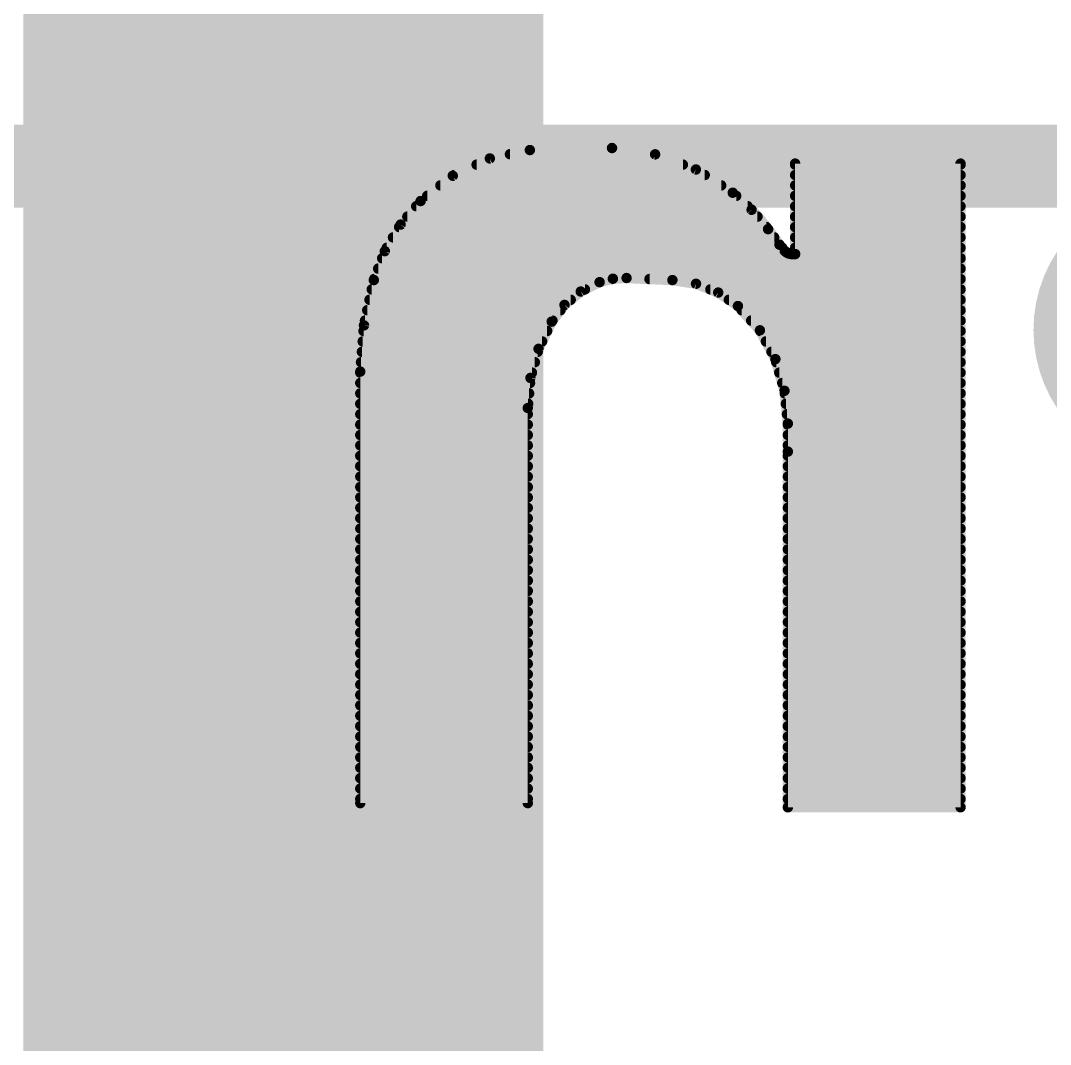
# Model space of a CAD drawing. Extents: x -9 to 98, y -32 to 31.
# Drawn here: x 10.23 to 12.744, y 3.795 to 6.295 of the extents above; entities that cross this region are included whole.
import ezdxf

# ---------------------------------------------------------------- set-up
doc = ezdxf.new("R2010")
doc.units = 0
for name, color, linetype in [('16', 132, 'CONTINUOUS'), ('21', 41, 'CONTINUOUS'), ('22', 40, 'CONTINUOUS'), ('51', 53, 'CONTINUOUS')]:
    doc.layers.add(name, color=color, linetype=linetype)

# ---------------------------------------------------------------- blocks, each defined once
blk = doc.blocks.new('RECT')
blk.add_solid([(-0.5, -0.5), (0.5, -0.5), (-0.5, 0.5), (0.5, 0.5)])

msp = doc.modelspace()

# ---------------------------------------------------------------- linework, layer by layer
at = {"layer": '16', "const_width": 1.27}
msp.add_lwpolyline([(10.8712, 2.54), (10.8712, 15.4432)], dxfattribs=at)
at = {"layer": '21', "const_width": 0.2032}
msp.add_lwpolyline([(9.299, 5.94), (16.299, 5.94)], dxfattribs=at)
at = {"layer": '22'}
for points, const_width in [([(11.4732, 5.9792, 0.1741), (11.2065, 5.8547)], 0.0254), ([(11.6738, 5.9842, 0.0335), (11.4732, 5.9792)], 0.0254), ([(11.473, 5.9855, 1), (11.4734, 5.9729)], 0.0127), ([(11.4726, 5.9855, 1), (11.4738, 5.9729)], 0.0127), ([(11.4745, 5.973, 1), (11.4719, 5.9854)], 0.0127), ([(11.4738, 5.9729, 1), (11.4726, 5.9855)], 0.0127), ([(11.6747, 5.9905, 1), (11.6729, 5.9779)], 0.0127), ([(11.9685, 5.875, 0.1577), (11.6738, 5.9842)], 0.0254), ([(11.6741, 5.9905, 1), (11.6735, 5.9779)], 0.0127), ([(11.6735, 5.9779, 1), (11.6741, 5.9905)], 0.0127), ([(11.674, 5.9779, 1), (11.6736, 5.9905)], 0.0127), ([(11.3742, 5.9649, 1), (11.3768, 5.9525)], 0.0127), ([(11.3782, 5.9529, 1), (11.3728, 5.9644)], 0.0127), ([(11.4246, 5.9754, 1), (11.4246, 5.9627)], 0.0127), ([(11.7812, 5.9747, 1), (11.7768, 5.9628)], 0.0127), ([(11.777, 5.9627, 1), (11.777, 5.9754)], 0.0127), ([(11.778, 5.9624, 1), (11.7799, 5.975)], 0.0127), ([(12.1209, 5.9525, 1), (12.1209, 5.9398)], 0.0127), ([(12.1273, 5.9461, 1), (12.1146, 5.9461)], 0.0127), ([(12.1209, 5.9525, 1), (12.1209, 5.9398)], 0.0127), ([(12.1273, 5.9461, 1), (12.1146, 5.9461)], 0.0127), ([(12.5311, 5.9461, 1), (12.5184, 5.9461)], 0.0127), ([(12.5311, 5.9461, 1), (12.5184, 5.9461)], 0.0127), ([(12.5247, 5.9398, 1), (12.5247, 5.9525)], 0.0127), ([(12.5247, 5.9398, 1), (12.5247, 5.9525)], 0.0127), ([(11.3432, 5.95, 1), (11.3432, 5.9372)], 0.0127), ([(11.8467, 5.9372, 1), (11.8467, 5.95)], 0.0127), ([(11.882, 5.9371, 1), (11.8752, 5.9264)], 0.0127), ([(11.8764, 5.9258, 1), (11.8808, 5.9377)], 0.0127), ([(12.1209, 5.95, 1), (12.1209, 5.9372)], 0.0127), ([(12.5247, 5.9372, 1), (12.5247, 5.95)], 0.0127), ([(11.2823, 5.9222, 1), (11.2877, 5.9107)], 0.0127), ([(11.2889, 5.9114, 1), (11.2811, 5.9214)], 0.0127), ([(11.2888, 5.9246, 1), (11.2888, 5.9119)], 0.0127), ([(11.9001, 5.9119, 1), (11.9001, 5.9246)], 0.0127), ([(12.1209, 5.9246, 1), (12.1209, 5.9119)], 0.0127), ([(12.5247, 5.9119, 1), (12.5247, 5.9246)], 0.0127), ([(11.2549, 5.8992, 1), (11.2549, 5.8864)], 0.0127), ([(11.9403, 5.8864, 1), (11.9403, 5.8992)], 0.0127), ([(11.9728, 5.8797, 1), (11.9642, 5.8703)], 0.0127), ([(12.0548, 5.7861, 0.0664), (11.9685, 5.875)], 0.0254), ([(11.9724, 5.88, 1), (11.9646, 5.87)], 0.0127), ([(11.9646, 5.87, 1), (11.9724, 5.88)], 0.0127), ([(11.9651, 5.8696, 1), (11.9719, 5.8804)], 0.0127), ([(12.1209, 5.8992, 1), (12.1209, 5.8864)], 0.0127), ([(12.5247, 5.8864, 1), (12.5247, 5.8992)], 0.0127), ([(11.2065, 5.8547, 0.1281), (11.0922, 5.6617)], 0.0254), ([(11.2026, 5.8597, 1), (11.2104, 5.8497)], 0.0127), ([(11.202, 5.8592, 1), (11.211, 5.8502)], 0.0127), ([(11.2113, 5.8506, 1), (11.2017, 5.8588)], 0.0127), ([(11.211, 5.8502, 1), (11.202, 5.8592)], 0.0127), ([(11.2226, 5.8738, 1), (11.2226, 5.861)], 0.0127), ([(11.9769, 5.861, 1), (11.9769, 5.8738)], 0.0127), ([(12.1209, 5.8738, 1), (12.1209, 5.861)], 0.0127), ([(12.5247, 5.861, 1), (12.5247, 5.8738)], 0.0127), ([(11.1957, 5.8484, 1), (11.1957, 5.8357)], 0.0127), ([(12.0051, 5.8357, 1), (12.0051, 5.8484)], 0.0127), ([(12.0194, 5.8375, 1), (12.0098, 5.8293)], 0.0127), ([(12.0103, 5.8287, 1), (12.0189, 5.8381)], 0.0127), ([(12.1209, 5.8484, 1), (12.1209, 5.8357)], 0.0127), ([(12.5247, 5.8357, 1), (12.5247, 5.8484)], 0.0127), ([(11.1631, 5.7939, 1), (11.1521, 5.8004)], 0.0127), ([(11.1741, 5.823, 1), (11.1741, 5.8102)], 0.0127), ([(12.0289, 5.8102, 1), (12.0289, 5.823)], 0.0127), ([(12.1209, 5.823, 1), (12.1209, 5.8102)], 0.0127), ([(12.5247, 5.8102, 1), (12.5247, 5.823)], 0.0127), ([(11.1541, 5.7976, 1), (11.1541, 5.7848)], 0.0127), ([(11.1528, 5.8013, 1), (11.1624, 5.7931)], 0.0127), ([(12.0599, 5.7899, 1), (12.0497, 5.7823)], 0.0127), ([(12.0828, 5.748, 0.0022), (12.0548, 5.7861)], 0.0254), ([(12.0599, 5.7899, 1), (12.0497, 5.7823)], 0.0127), ([(12.0497, 5.7823, 1), (12.0599, 5.7899)], 0.0127), ([(12.05, 5.782, 1), (12.0596, 5.7902)], 0.0127), ([(12.0505, 5.7848, 1), (12.0505, 5.7976)], 0.0127), ([(12.1209, 5.7976, 1), (12.1209, 5.7848)], 0.0127), ([(12.5247, 5.7848, 1), (12.5247, 5.7976)], 0.0127), ([(11.139, 5.7722, 1), (11.139, 5.7595)], 0.0127), ([(12.0697, 5.7595, 1), (12.0697, 5.7722)], 0.0127), ([(12.0877, 5.7521, 1), (12.0779, 5.7439)], 0.0127), ([(12.0828, 5.748, 0.0333), (12.0955, 5.7328)], 0.0254), ([(12.0879, 5.7517, 1), (12.0777, 5.7443)], 0.0127), ([(12.0777, 5.7442, 1), (12.0879, 5.7518)], 0.0127), ([(12.0777, 5.7443, 1), (12.0879, 5.7517)], 0.0127), ([(12.1209, 5.7722, 1), (12.1209, 5.7595)], 0.0127), ([(12.5247, 5.7595, 1), (12.5247, 5.7722)], 0.0127), ([(11.1137, 5.7355, 1), (11.1246, 5.729)], 0.0127), ([(11.1251, 5.73, 1), (11.1132, 5.7345)], 0.0127), ([(11.124, 5.7468, 1), (11.124, 5.734)], 0.0127), ([(12.0991, 5.738, 1), (12.0919, 5.7276)], 0.0127), ([(12.0955, 5.7328, 0.205), (12.1133, 5.7252)], 0.0254), ([(12.1001, 5.7372, 1), (12.0909, 5.7284)], 0.0127), ([(12.0892, 5.734, 1), (12.0892, 5.7468)], 0.0127), ([(12.0906, 5.7287, 1), (12.1004, 5.7369)], 0.0127), ([(12.0909, 5.7284, 1), (12.1001, 5.7372)], 0.0127), ([(12.1049, 5.7334, 1), (12.1024, 5.721)], 0.0127), ([(12.1, 5.722, 1), (12.1072, 5.7324)], 0.0127), ([(12.1133, 5.7316, 1), (12.1133, 5.7188)], 0.0127), ([(12.1133, 5.7316, 1), (12.1133, 5.7188)], 0.0127), ([(12.112, 5.719, 1), (12.1146, 5.7314)], 0.0127), ([(12.1133, 5.7189, 1), (12.1133, 5.7315)], 0.0127), ([(12.1209, 5.7468, 1), (12.1209, 5.734)], 0.0127), ([(12.1209, 5.7188, 1), (12.1209, 5.7316)], 0.0127), ([(12.1209, 5.7188, 1), (12.1209, 5.7316)], 0.0127), ([(12.5247, 5.734, 1), (12.5247, 5.7468)], 0.0127), ([(11.1126, 5.7214, 1), (11.1126, 5.7086)], 0.0127), ([(12.1146, 5.7252, 1), (12.1273, 5.7252)], 0.0127), ([(12.1146, 5.7252, 1), (12.1273, 5.7252)], 0.0127), ([(12.5247, 5.7086, 1), (12.5247, 5.7214)], 0.0127), ([(11.1029, 5.696, 1), (11.1029, 5.6833)], 0.0127), ([(12.5247, 5.6833, 1), (12.5247, 5.696)], 0.0127), ([(11.0922, 5.6617, 0.0668), (11.0592, 5.4381)], 0.0254), ([(11.0863, 5.664, 1), (11.0981, 5.6594)], 0.0127), ([(11.0861, 5.6635, 1), (11.0983, 5.6599)], 0.0127), ([(11.0984, 5.6604, 1), (11.086, 5.663)], 0.0127), ([(11.0983, 5.6599, 1), (11.0861, 5.6635)], 0.0127), ([(11.0932, 5.6706, 1), (11.0932, 5.6578)], 0.0127), ([(11.6434, 5.6566, 0.1719), (11.5265, 5.5601)], 0.0254), ([(11.6418, 5.6628, 1), (11.645, 5.6504)], 0.0127), ([(11.7094, 5.6667, 0.0992), (11.6434, 5.6566)], 0.0254), ([(11.6412, 5.6626, 1), (11.6456, 5.6506)], 0.0127), ([(11.6462, 5.6509, 1), (11.6406, 5.6623)], 0.0127), ([(11.6456, 5.6506, 1), (11.6412, 5.6626)], 0.0127), ([(11.6756, 5.6713, 1), (11.6762, 5.6586)], 0.0127), ([(11.6731, 5.6578, 1), (11.6731, 5.6706)], 0.0127), ([(11.6775, 5.6588, 1), (11.6743, 5.6711)], 0.0127), ([(11.7097, 5.673, 1), (11.7091, 5.6604)], 0.0127), ([(11.7094, 5.6667, 0.0006), (11.8212, 5.6617)], 0.0254), ([(11.7097, 5.673, 1), (11.7091, 5.6604)], 0.0127), ([(11.7097, 5.6604, 1), (11.7091, 5.673)], 0.0127), ([(11.7091, 5.6604, 1), (11.7097, 5.673)], 0.0127), ([(11.7653, 5.6706, 1), (11.7653, 5.6578)], 0.0127), ([(11.8222, 5.668, 1), (11.8202, 5.6554)], 0.0127), ([(11.9812, 5.5982, 0.1688), (11.8212, 5.6617)], 0.0254), ([(11.8215, 5.668, 1), (11.8209, 5.6554)], 0.0127), ([(11.8209, 5.6554, 1), (11.8215, 5.668)], 0.0127), ([(11.8209, 5.6554, 1), (11.8215, 5.668)], 0.0127), ([(11.8812, 5.6586, 1), (11.8765, 5.6468)], 0.0127), ([(11.8779, 5.6464, 1), (11.8798, 5.659)], 0.0127), ([(12.5247, 5.6578, 1), (12.5247, 5.6706)], 0.0127), ([(11.0872, 5.6452, 1), (11.0872, 5.6325)], 0.0127), ([(11.5946, 5.6393, 1), (11.6002, 5.628)], 0.0127), ([(11.6014, 5.6287, 1), (11.5934, 5.6385)], 0.0127), ([(11.6077, 5.6325, 1), (11.6077, 5.6452)], 0.0127), ([(11.9139, 5.6452, 1), (11.9139, 5.6325)], 0.0127), ([(11.9367, 5.6364, 1), (11.9295, 5.6259)], 0.0127), ([(11.9307, 5.6253, 1), (11.9354, 5.6371)], 0.0127), ([(12.5247, 5.6325, 1), (12.5247, 5.6452)], 0.0127), ([(11.0817, 5.6198, 1), (11.0817, 5.6071)], 0.0127), ([(11.5537, 5.6058, 1), (11.5618, 5.596)], 0.0127), ([(11.5628, 5.597, 1), (11.5527, 5.6048)], 0.0127), ([(11.5729, 5.6071, 1), (11.5729, 5.6198)], 0.0127), ([(11.959, 5.6198, 1), (11.959, 5.6071)], 0.0127), ([(11.9859, 5.6025, 1), (11.9765, 5.5939)], 0.0127), ([(12.0726, 5.4686, 0.1229), (11.9812, 5.5982)], 0.0254), ([(11.9853, 5.603, 1), (11.9771, 5.5934)], 0.0127), ([(11.9771, 5.5934, 1), (11.9853, 5.603)], 0.0127), ([(11.9776, 5.593, 1), (11.9848, 5.6034)], 0.0127), ([(12.5247, 5.6071, 1), (12.5247, 5.6198)], 0.0127), ([(11.0762, 5.5944, 1), (11.0762, 5.5816)], 0.0127), ([(11.5479, 5.5816, 1), (11.5479, 5.5944)], 0.0127), ([(11.9904, 5.5944, 1), (11.9904, 5.5816)], 0.0127), ([(12.5247, 5.5816, 1), (12.5247, 5.5944)], 0.0127), ([(11.062, 5.5523, 1), (11.0744, 5.5497)], 0.0127), ([(11.0746, 5.5505, 1), (11.0619, 5.5515)], 0.0127), ([(11.0707, 5.569, 1), (11.0707, 5.5563)], 0.0127), ([(11.5265, 5.5601, 0.136), (11.4681, 5.3492)], 0.0254), ([(11.5215, 5.564, 1), (11.5315, 5.5562)], 0.0127), ([(11.5211, 5.5634, 1), (11.5319, 5.5568)], 0.0127), ([(11.5322, 5.5573, 1), (11.5208, 5.5629)], 0.0127), ([(11.5319, 5.5568, 1), (11.5211, 5.5634)], 0.0127), ([(11.5284, 5.5563, 1), (11.5284, 5.569)], 0.0127), ([(12.0135, 5.569, 1), (12.0135, 5.5563)], 0.0127), ([(12.5247, 5.5563, 1), (12.5247, 5.569)], 0.0127), ([(11.0671, 5.5436, 1), (11.0671, 5.5309)], 0.0127), ([(11.5154, 5.5309, 1), (11.5154, 5.5436)], 0.0127), ([(12.0405, 5.542, 1), (12.0293, 5.536)], 0.0127), ([(12.0358, 5.5436, 1), (12.0358, 5.5309)], 0.0127), ([(12.0302, 5.5348, 1), (12.0396, 5.5433)], 0.0127), ([(12.5247, 5.5309, 1), (12.5247, 5.5436)], 0.0127), ([(11.0651, 5.5182, 1), (11.0651, 5.5054)], 0.0127), ([(11.5005, 5.492, 1), (11.4883, 5.4954)], 0.0127), ([(11.5031, 5.5054, 1), (11.5031, 5.5182)], 0.0127), ([(12.0494, 5.5182, 1), (12.0494, 5.5054)], 0.0127), ([(12.5247, 5.5054, 1), (12.5247, 5.5182)], 0.0127), ([(11.0631, 5.4928, 1), (11.0631, 5.4801)], 0.0127), ([(11.4887, 5.4965, 1), (11.5001, 5.4909)], 0.0127), ([(11.4924, 5.4801, 1), (11.4924, 5.4928)], 0.0127), ([(12.0631, 5.4928, 1), (12.0631, 5.4801)], 0.0127), ([(12.0787, 5.4704, 1), (12.0665, 5.4668)], 0.0127), ([(12.1031, 5.3111, 0.0895), (12.0726, 5.4686)], 0.0254), ([(12.0785, 5.4709, 1), (12.0667, 5.4663)], 0.0127), ([(12.5247, 5.4801, 1), (12.5247, 5.4928)], 0.0127), ([(11.061, 5.4674, 1), (11.061, 5.4546)], 0.0127), ([(11.4853, 5.4546, 1), (11.4853, 5.4674)], 0.0127), ([(12.0667, 5.4663, 1), (12.0785, 5.4709)], 0.0127), ([(12.067, 5.4656, 1), (12.0782, 5.4716)], 0.0127), ([(12.0748, 5.4674, 1), (12.0748, 5.4546)], 0.0127), ([(12.5247, 5.4546, 1), (12.5247, 5.4674)], 0.0127), ([(11.0592, 5.442, 1), (11.0592, 5.4292)], 0.0127), ([(11.0529, 5.4386, 1), (11.0655, 5.4376)], 0.0127), ([(11.0529, 5.4382, 1), (11.0655, 5.438)], 0.0127), ([(11.0655, 5.4381, 1), (11.0529, 5.4381)], 0.0127), ([(11.0655, 5.4381, 1), (11.0529, 5.4381)], 0.0127), ([(11.481, 5.4221, 1), (11.4684, 5.4232)], 0.0127), ([(11.4783, 5.4292, 1), (11.4783, 5.442)], 0.0127), ([(12.0821, 5.442, 1), (12.0821, 5.4292)], 0.0127), ([(12.5247, 5.4292, 1), (12.5247, 5.442)], 0.0127), ([(11.0592, 5.4166, 1), (11.0592, 5.4039)], 0.0127), ([(11.4686, 5.4243, 1), (11.4808, 5.4209)], 0.0127), ([(11.4736, 5.4039, 1), (11.4736, 5.4166)], 0.0127), ([(12.0894, 5.4166, 1), (12.0894, 5.4039)], 0.0127), ([(12.5247, 5.4039, 1), (12.5247, 5.4166)], 0.0127), ([(11.0592, 5.3912, 1), (11.0592, 5.3784)], 0.0127), ([(11.4713, 5.3784, 1), (11.4713, 5.3912)], 0.0127), ([(12.1012, 5.3919, 1), (12.0886, 5.3906)], 0.0127), ([(12.0888, 5.3895, 1), (12.101, 5.393)], 0.0127), ([(12.0956, 5.3912, 1), (12.0956, 5.3784)], 0.0127), ([(12.5247, 5.3784, 1), (12.5247, 5.3912)], 0.0127), ([(11.0592, 5.3658, 1), (11.0592, 5.353)], 0.0127), ([(11.4618, 5.3498, 1), (11.4744, 5.3486)], 0.0127), ([(11.4744, 5.3492, 1), (11.4618, 5.3492)], 0.0127), ([(11.4744, 5.3492, 1), (11.4618, 5.3492)], 0.0127), ([(11.4618, 5.3492, 1), (11.4744, 5.3492)], 0.0127), ([(11.469, 5.353, 1), (11.469, 5.3658)], 0.0127), ([(12.0982, 5.3658, 1), (12.0982, 5.353)], 0.0127), ([(12.5247, 5.353, 1), (12.5247, 5.3658)], 0.0127), ([(11.0592, 5.3404, 1), (11.0592, 5.3277)], 0.0127), ([(11.4681, 5.3277, 1), (11.4681, 5.3404)], 0.0127), ([(12.1008, 5.3404, 1), (12.1008, 5.3277)], 0.0127), ([(12.5247, 5.3277, 1), (12.5247, 5.3404)], 0.0127), ([(11.0592, 5.315, 1), (11.0592, 5.3022)], 0.0127), ([(11.4681, 5.3022, 1), (11.4681, 5.315)], 0.0127), ([(12.1031, 5.315, 1), (12.1031, 5.3022)], 0.0127), ([(12.1095, 5.3111, 1), (12.0968, 5.3111)], 0.0127), ([(12.1031, 5.2426, 0.0064), (12.1031, 5.3111)], 0.0254), ([(12.1094, 5.3112, 1), (12.0968, 5.311)], 0.0127), ([(12.0968, 5.3105, 1), (12.1094, 5.3117)], 0.0127), ([(12.0968, 5.311, 1), (12.1094, 5.3112)], 0.0127), ([(12.5247, 5.3022, 1), (12.5247, 5.315)], 0.0127), ([(11.0592, 5.2896, 1), (11.0592, 5.2768)], 0.0127), ([(11.4681, 5.2768, 1), (11.4681, 5.2896)], 0.0127), ([(12.1031, 5.2896, 1), (12.1031, 5.2768)], 0.0127), ([(12.5247, 5.2768, 1), (12.5247, 5.2896)], 0.0127), ([(11.0592, 5.2642, 1), (11.0592, 5.2515)], 0.0127), ([(11.4681, 5.2515, 1), (11.4681, 5.2642)], 0.0127), ([(12.1031, 5.2642, 1), (12.1031, 5.2515)], 0.0127), ([(12.1095, 5.2426, 1), (12.0968, 5.2426)], 0.0127), ([(12.5247, 5.2515, 1), (12.5247, 5.2642)], 0.0127), ([(11.0592, 5.2388, 1), (11.0592, 5.226)], 0.0127), ([(11.4681, 5.226, 1), (11.4681, 5.2388)], 0.0127), ([(12.1031, 5.2388, 1), (12.1031, 5.226)], 0.0127), ([(12.0968, 5.2427, 1), (12.1094, 5.2425)], 0.0127), ([(12.5247, 5.226, 1), (12.5247, 5.2388)], 0.0127), ([(11.0592, 5.2134, 1), (11.0592, 5.2006)], 0.0127), ([(11.4681, 5.2006, 1), (11.4681, 5.2134)], 0.0127), ([(12.1031, 5.2134, 1), (12.1031, 5.2006)], 0.0127), ([(12.5247, 5.2006, 1), (12.5247, 5.2134)], 0.0127), ([(11.0592, 5.188, 1), (11.0592, 5.1753)], 0.0127), ([(11.4681, 5.1753, 1), (11.4681, 5.188)], 0.0127), ([(12.1031, 5.188, 1), (12.1031, 5.1753)], 0.0127), ([(12.5247, 5.1753, 1), (12.5247, 5.188)], 0.0127), ([(11.0592, 5.1626, 1), (11.0592, 5.1498)], 0.0127), ([(11.4681, 5.1498, 1), (11.4681, 5.1626)], 0.0127), ([(12.1031, 5.1626, 1), (12.1031, 5.1498)], 0.0127), ([(12.5247, 5.1498, 1), (12.5247, 5.1626)], 0.0127), ([(11.0592, 5.1372, 1), (11.0592, 5.1244)], 0.0127), ([(11.4681, 5.1244, 1), (11.4681, 5.1372)], 0.0127), ([(12.1031, 5.1372, 1), (12.1031, 5.1244)], 0.0127), ([(12.5247, 5.1244, 1), (12.5247, 5.1372)], 0.0127), ([(11.0592, 5.1118, 1), (11.0592, 5.0991)], 0.0127), ([(11.4681, 5.0991, 1), (11.4681, 5.1118)], 0.0127), ([(12.1031, 5.1118, 1), (12.1031, 5.0991)], 0.0127), ([(12.5247, 5.0991, 1), (12.5247, 5.1118)], 0.0127), ([(11.0592, 5.0864, 1), (11.0592, 5.0736)], 0.0127), ([(11.4681, 5.0736, 1), (11.4681, 5.0864)], 0.0127), ([(12.1031, 5.0864, 1), (12.1031, 5.0736)], 0.0127), ([(12.5247, 5.0736, 1), (12.5247, 5.0864)], 0.0127), ([(11.0592, 5.061, 1), (11.0592, 5.0483)], 0.0127), ([(11.4681, 5.0483, 1), (11.4681, 5.061)], 0.0127), ([(12.1031, 5.061, 1), (12.1031, 5.0483)], 0.0127), ([(12.5247, 5.0483, 1), (12.5247, 5.061)], 0.0127), ([(11.0592, 5.0356, 1), (11.0592, 5.0229)], 0.0127), ([(11.4681, 5.0229, 1), (11.4681, 5.0356)], 0.0127), ([(12.1031, 5.0356, 1), (12.1031, 5.0229)], 0.0127), ([(12.5247, 5.0229, 1), (12.5247, 5.0356)], 0.0127), ([(11.0592, 5.0102, 1), (11.0592, 4.9974)], 0.0127), ([(11.4681, 4.9974, 1), (11.4681, 5.0102)], 0.0127), ([(12.1031, 5.0102, 1), (12.1031, 4.9974)], 0.0127), ([(12.5247, 4.9974, 1), (12.5247, 5.0102)], 0.0127), ([(11.0592, 4.9848, 1), (11.0592, 4.9721)], 0.0127), ([(11.4681, 4.9721, 1), (11.4681, 4.9848)], 0.0127), ([(12.1031, 4.9848, 1), (12.1031, 4.9721)], 0.0127), ([(12.5247, 4.9721, 1), (12.5247, 4.9848)], 0.0127), ([(11.0592, 4.9594, 1), (11.0592, 4.9466)], 0.0127), ([(11.4681, 4.9466, 1), (11.4681, 4.9594)], 0.0127), ([(12.1031, 4.9594, 1), (12.1031, 4.9466)], 0.0127), ([(12.5247, 4.9466, 1), (12.5247, 4.9594)], 0.0127), ([(11.0592, 4.934, 1), (11.0592, 4.9212)], 0.0127), ([(11.4681, 4.9212, 1), (11.4681, 4.934)], 0.0127), ([(12.1031, 4.934, 1), (12.1031, 4.9212)], 0.0127), ([(12.5247, 4.9212, 1), (12.5247, 4.934)], 0.0127), ([(11.0592, 4.9086, 1), (11.0592, 4.8959)], 0.0127), ([(11.4681, 4.8959, 1), (11.4681, 4.9086)], 0.0127), ([(12.1031, 4.9086, 1), (12.1031, 4.8959)], 0.0127), ([(12.5247, 4.8959, 1), (12.5247, 4.9086)], 0.0127), ([(11.0592, 4.8832, 1), (11.0592, 4.8704)], 0.0127), ([(11.4681, 4.8704, 1), (11.4681, 4.8832)], 0.0127), ([(12.1031, 4.8832, 1), (12.1031, 4.8704)], 0.0127), ([(12.5247, 4.8704, 1), (12.5247, 4.8832)], 0.0127), ([(11.0592, 4.8578, 1), (11.0592, 4.845)], 0.0127), ([(11.4681, 4.845, 1), (11.4681, 4.8578)], 0.0127), ([(12.1031, 4.8578, 1), (12.1031, 4.845)], 0.0127), ([(12.5247, 4.845, 1), (12.5247, 4.8578)], 0.0127), ([(11.0592, 4.8324, 1), (11.0592, 4.8197)], 0.0127), ([(11.4681, 4.8197, 1), (11.4681, 4.8324)], 0.0127), ([(12.1031, 4.8324, 1), (12.1031, 4.8197)], 0.0127), ([(12.5247, 4.8197, 1), (12.5247, 4.8324)], 0.0127), ([(11.0592, 4.807, 1), (11.0592, 4.7942)], 0.0127), ([(11.4681, 4.7942, 1), (11.4681, 4.807)], 0.0127), ([(12.1031, 4.807, 1), (12.1031, 4.7942)], 0.0127), ([(12.5247, 4.7942, 1), (12.5247, 4.807)], 0.0127), ([(11.0592, 4.7816, 1), (11.0592, 4.7688)], 0.0127), ([(11.4681, 4.7688, 1), (11.4681, 4.7816)], 0.0127), ([(12.1031, 4.7816, 1), (12.1031, 4.7688)], 0.0127), ([(12.5247, 4.7688, 1), (12.5247, 4.7816)], 0.0127), ([(11.0592, 4.7562, 1), (11.0592, 4.7435)], 0.0127), ([(11.4681, 4.7435, 1), (11.4681, 4.7562)], 0.0127), ([(12.1031, 4.7562, 1), (12.1031, 4.7435)], 0.0127), ([(12.5247, 4.7435, 1), (12.5247, 4.7562)], 0.0127), ([(11.0592, 4.7308, 1), (11.0592, 4.718)], 0.0127), ([(11.4681, 4.718, 1), (11.4681, 4.7308)], 0.0127), ([(12.1031, 4.7308, 1), (12.1031, 4.718)], 0.0127), ([(12.5247, 4.718, 1), (12.5247, 4.7308)], 0.0127), ([(11.0592, 4.7054, 1), (11.0592, 4.6926)], 0.0127), ([(11.4681, 4.6926, 1), (11.4681, 4.7054)], 0.0127), ([(12.1031, 4.7054, 1), (12.1031, 4.6926)], 0.0127), ([(12.5247, 4.6926, 1), (12.5247, 4.7054)], 0.0127), ([(11.0592, 4.68, 1), (11.0592, 4.6673)], 0.0127), ([(11.4681, 4.6673, 1), (11.4681, 4.68)], 0.0127), ([(12.1031, 4.68, 1), (12.1031, 4.6673)], 0.0127), ([(12.5247, 4.6673, 1), (12.5247, 4.68)], 0.0127), ([(11.0592, 4.6546, 1), (11.0592, 4.6418)], 0.0127), ([(11.4681, 4.6418, 1), (11.4681, 4.6546)], 0.0127), ([(12.1031, 4.6546, 1), (12.1031, 4.6418)], 0.0127), ([(12.5247, 4.6418, 1), (12.5247, 4.6546)], 0.0127), ([(11.0592, 4.6292, 1), (11.0592, 4.6164)], 0.0127), ([(11.4681, 4.6164, 1), (11.4681, 4.6292)], 0.0127), ([(12.1031, 4.6292, 1), (12.1031, 4.6164)], 0.0127), ([(12.5247, 4.6164, 1), (12.5247, 4.6292)], 0.0127), ([(11.0592, 4.6038, 1), (11.0592, 4.5911)], 0.0127), ([(11.4681, 4.5911, 1), (11.4681, 4.6038)], 0.0127), ([(12.1031, 4.6038, 1), (12.1031, 4.5911)], 0.0127), ([(12.5247, 4.5911, 1), (12.5247, 4.6038)], 0.0127), ([(11.0592, 4.5784, 1), (11.0592, 4.5656)], 0.0127), ([(11.4681, 4.5656, 1), (11.4681, 4.5784)], 0.0127), ([(12.1031, 4.5784, 1), (12.1031, 4.5656)], 0.0127), ([(12.5247, 4.5656, 1), (12.5247, 4.5784)], 0.0127), ([(11.0592, 4.553, 1), (11.0592, 4.5403)], 0.0127), ([(11.4681, 4.5403, 1), (11.4681, 4.553)], 0.0127), ([(12.1031, 4.553, 1), (12.1031, 4.5403)], 0.0127), ([(12.5247, 4.5403, 1), (12.5247, 4.553)], 0.0127), ([(11.0592, 4.5276, 1), (11.0592, 4.5149)], 0.0127), ([(11.4681, 4.5149, 1), (11.4681, 4.5276)], 0.0127), ([(12.1031, 4.5276, 1), (12.1031, 4.5149)], 0.0127), ([(12.5247, 4.5149, 1), (12.5247, 4.5276)], 0.0127), ([(11.0592, 4.5022, 1), (11.0592, 4.4894)], 0.0127), ([(11.4681, 4.4894, 1), (11.4681, 4.5022)], 0.0127), ([(12.1031, 4.5022, 1), (12.1031, 4.4894)], 0.0127), ([(12.5247, 4.4894, 1), (12.5247, 4.5022)], 0.0127), ([(11.0592, 4.4768, 1), (11.0592, 4.4641)], 0.0127), ([(11.4681, 4.4641, 1), (11.4681, 4.4768)], 0.0127), ([(12.1031, 4.4768, 1), (12.1031, 4.4641)], 0.0127), ([(12.5247, 4.4641, 1), (12.5247, 4.4768)], 0.0127), ([(11.0592, 4.4514, 1), (11.0592, 4.4386)], 0.0127), ([(11.4681, 4.4386, 1), (11.4681, 4.4514)], 0.0127), ([(12.1031, 4.4514, 1), (12.1031, 4.4386)], 0.0127), ([(12.5247, 4.4386, 1), (12.5247, 4.4514)], 0.0127), ([(11.0592, 4.426, 1), (11.0592, 4.4132)], 0.0127), ([(11.4681, 4.4132, 1), (11.4681, 4.426)], 0.0127), ([(12.1031, 4.426, 1), (12.1031, 4.4132)], 0.0127), ([(12.5247, 4.4132, 1), (12.5247, 4.426)], 0.0127), ([(11.0592, 4.4006, 1), (11.0592, 4.3879)], 0.0127), ([(11.4681, 4.3879, 1), (11.4681, 4.4006)], 0.0127), ([(12.1031, 4.4006, 1), (12.1031, 4.3879)], 0.0127), ([(12.5247, 4.3879, 1), (12.5247, 4.4006)], 0.0127), ([(11.0592, 4.3904, 1), (11.0592, 4.3777)], 0.0127), ([(11.0592, 4.3904, 1), (11.0592, 4.3777)], 0.0127), ([(11.0529, 4.384, 1), (11.0655, 4.384)], 0.0127), ([(11.0529, 4.384, 1), (11.0655, 4.384)], 0.0127), ([(11.4618, 4.384, 1), (11.4744, 4.384)], 0.0127), ([(11.4618, 4.384, 1), (11.4744, 4.384)], 0.0127), ([(11.4681, 4.3777, 1), (11.4681, 4.3904)], 0.0127), ([(11.4681, 4.3777, 1), (11.4681, 4.3904)], 0.0127), ([(12.1031, 4.3803, 1), (12.1031, 4.3675)], 0.0127), ([(12.1031, 4.3803, 1), (12.1031, 4.3675)], 0.0127), ([(12.0968, 4.3739, 1), (12.1095, 4.3739)], 0.0127), ([(12.0968, 4.3739, 1), (12.1095, 4.3739)], 0.0127), ([(12.5184, 4.3739, 1), (12.5311, 4.3739)], 0.0127), ([(12.5184, 4.3739, 1), (12.5311, 4.3739)], 0.0127), ([(12.5247, 4.3675, 1), (12.5247, 4.3803)], 0.0127), ([(12.5247, 4.3675, 1), (12.5247, 4.3803)], 0.0127)]:
    msp.add_lwpolyline(points, format="xyb", dxfattribs=dict(at, const_width=const_width))
at = {"layer": '22', "const_width": 0.0254}
for points in [[(11.4732, 5.9792), (11.3755, 5.9587)], [(11.6738, 5.9842), (11.4732, 5.9792)], [(11.779, 5.9687), (11.6738, 5.9842)], [(11.3755, 5.9587), (11.285, 5.9164)], [(11.4246, 5.969), (11.777, 5.969)], [(11.8786, 5.9318), (11.779, 5.9687)], [(12.5247, 5.9461), (12.1209, 5.9461)], [(12.1209, 5.9461), (12.1209, 5.7252)], [(12.5247, 5.9461), (12.1209, 5.9461)], [(12.1209, 5.9461), (12.1209, 5.7252)], [(12.5247, 4.3739), (12.5247, 5.9461)], [(12.5247, 4.3739), (12.5247, 5.9461)], [(11.3432, 5.9436), (11.8467, 5.9436)], [(11.9685, 5.875), (11.8786, 5.9318)], [(12.1209, 5.9436), (12.5247, 5.9436)], [(11.285, 5.9164), (11.2065, 5.8547)], [(11.2888, 5.9182), (11.9001, 5.9182)], [(12.1209, 5.9182), (12.5247, 5.9182)], [(11.2549, 5.8928), (11.9403, 5.8928)], [(12.0146, 5.8334), (11.9685, 5.875)], [(12.1209, 5.8928), (12.5247, 5.8928)], [(11.2065, 5.8547), (11.1576, 5.7972)], [(11.2226, 5.8674), (11.9769, 5.8674)], [(12.1209, 5.8674), (12.5247, 5.8674)], [(11.1957, 5.842), (12.0051, 5.842)], [(12.0548, 5.7861), (12.0146, 5.8334)], [(12.1209, 5.842), (12.5247, 5.842)], [(11.1576, 5.7972), (11.1191, 5.7322)], [(11.1741, 5.8166), (12.0289, 5.8166)], [(12.1209, 5.8166), (12.5247, 5.8166)], [(11.1541, 5.7912), (12.0505, 5.7912)], [(12.0828, 5.748), (12.0548, 5.7861)], [(12.1209, 5.7912), (12.5247, 5.7912)], [(11.139, 5.7658), (12.0697, 5.7658)], [(12.0955, 5.7328), (12.0828, 5.748)], [(12.1209, 5.7658), (12.5247, 5.7658)], [(11.1191, 5.7322), (11.0922, 5.6617)], [(11.124, 5.7404), (12.0892, 5.7404)], [(12.1036, 5.7272), (12.0955, 5.7328)], [(12.1133, 5.7252), (12.1036, 5.7272)], [(12.1209, 5.7252), (12.1133, 5.7252)], [(12.1209, 5.7252), (12.1133, 5.7252)], [(12.1209, 5.7404), (12.5247, 5.7404)], [(11.1126, 5.715), (12.5247, 5.715)], [(11.1029, 5.6896), (12.5247, 5.6896)], [(11.0922, 5.6617), (11.0682, 5.551)], [(11.0932, 5.6642), (11.6731, 5.6642)], [(11.5974, 5.6336), (11.6434, 5.6566)], [(11.6434, 5.6566), (11.6759, 5.6649)], [(11.6759, 5.6649), (11.7094, 5.6667)], [(11.7094, 5.6667), (11.8212, 5.6617)], [(11.7653, 5.6642), (12.5247, 5.6642)], [(11.8212, 5.6617), (11.8788, 5.6527)], [(11.8788, 5.6527), (11.9331, 5.6312)], [(11.0872, 5.6388), (11.6077, 5.6388)], [(11.5578, 5.6009), (11.5974, 5.6336)], [(11.9139, 5.6388), (12.5247, 5.6388)], [(11.9331, 5.6312), (11.9812, 5.5982)], [(11.0817, 5.6134), (11.5729, 5.6134)], [(11.5265, 5.5601), (11.5578, 5.6009)], [(11.959, 5.6134), (12.5247, 5.6134)], [(11.9812, 5.5982), (12.0349, 5.539)], [(11.0762, 5.588), (11.5479, 5.588)], [(11.9904, 5.588), (12.5247, 5.588)], [(11.0682, 5.551), (11.0592, 5.4381)], [(11.0707, 5.5626), (11.5284, 5.5626)], [(11.4944, 5.4937), (11.5265, 5.5601)], [(12.0135, 5.5626), (12.5247, 5.5626)], [(11.0671, 5.5372), (11.5154, 5.5372)], [(12.0349, 5.539), (12.0726, 5.4686)], [(12.0358, 5.5372), (12.5247, 5.5372)], [(11.0651, 5.5118), (11.5031, 5.5118)], [(11.4747, 5.4226), (11.4944, 5.4937)], [(12.0494, 5.5118), (12.5247, 5.5118)], [(11.0631, 5.4864), (11.4924, 5.4864)], [(12.0631, 5.4864), (12.5247, 5.4864)], [(12.0726, 5.4686), (12.0949, 5.3912)], [(11.061, 5.461), (11.4853, 5.461)], [(12.0748, 5.461), (12.5247, 5.461)], [(11.0592, 5.4381), (11.0592, 4.384)], [(11.0592, 5.4381), (11.0592, 4.384)], [(11.0592, 5.4356), (11.4783, 5.4356)], [(11.4681, 5.3492), (11.4747, 5.4226)], [(12.0821, 5.4356), (12.5247, 5.4356)], [(11.0592, 5.4102), (11.4736, 5.4102)], [(12.0894, 5.4102), (12.5247, 5.4102)], [(11.0592, 5.3848), (11.4713, 5.3848)], [(12.0949, 5.3912), (12.1031, 5.3111)], [(12.0956, 5.3848), (12.5247, 5.3848)], [(11.0592, 5.3594), (11.469, 5.3594)], [(11.4681, 4.384), (11.4681, 5.3492)], [(11.4681, 4.384), (11.4681, 5.3492)], [(12.0982, 5.3594), (12.5247, 5.3594)], [(11.0592, 5.334), (11.4681, 5.334)], [(12.1008, 5.334), (12.5247, 5.334)], [(11.0592, 5.3086), (11.4681, 5.3086)], [(12.1031, 5.3111), (12.1031, 4.3739)], [(12.1031, 5.3086), (12.5247, 5.3086)], [(11.0592, 5.2832), (11.4681, 5.2832)], [(12.1031, 5.2832), (12.5247, 5.2832)], [(11.0592, 5.2578), (11.4681, 5.2578)], [(12.1031, 5.2578), (12.5247, 5.2578)], [(12.1031, 5.2426), (12.1031, 4.3739)], [(11.0592, 5.2324), (11.4681, 5.2324)], [(12.1031, 5.2324), (12.5247, 5.2324)], [(11.0592, 5.207), (11.4681, 5.207)], [(12.1031, 5.207), (12.5247, 5.207)], [(11.0592, 5.1816), (11.4681, 5.1816)], [(12.1031, 5.1816), (12.5247, 5.1816)], [(11.0592, 5.1562), (11.4681, 5.1562)], [(12.1031, 5.1562), (12.5247, 5.1562)], [(11.0592, 5.1308), (11.4681, 5.1308)], [(12.1031, 5.1308), (12.5247, 5.1308)], [(11.0592, 5.1054), (11.4681, 5.1054)], [(12.1031, 5.1054), (12.5247, 5.1054)], [(11.0592, 5.08), (11.4681, 5.08)], [(12.1031, 5.08), (12.5247, 5.08)], [(11.0592, 5.0546), (11.4681, 5.0546)], [(12.1031, 5.0546), (12.5247, 5.0546)], [(11.0592, 5.0292), (11.4681, 5.0292)], [(12.1031, 5.0292), (12.5247, 5.0292)], [(11.0592, 5.0038), (11.4681, 5.0038)], [(12.1031, 5.0038), (12.5247, 5.0038)], [(11.0592, 4.9784), (11.4681, 4.9784)], [(12.1031, 4.9784), (12.5247, 4.9784)], [(11.0592, 4.953), (11.4681, 4.953)], [(12.1031, 4.953), (12.5247, 4.953)], [(11.0592, 4.9276), (11.4681, 4.9276)], [(12.1031, 4.9276), (12.5247, 4.9276)], [(11.0592, 4.9022), (11.4681, 4.9022)], [(12.1031, 4.9022), (12.5247, 4.9022)], [(11.0592, 4.8768), (11.4681, 4.8768)], [(12.1031, 4.8768), (12.5247, 4.8768)], [(11.0592, 4.8514), (11.4681, 4.8514)], [(12.1031, 4.8514), (12.5247, 4.8514)], [(11.0592, 4.826), (11.4681, 4.826)], [(12.1031, 4.826), (12.5247, 4.826)], [(11.0592, 4.8006), (11.4681, 4.8006)], [(12.1031, 4.8006), (12.5247, 4.8006)], [(11.0592, 4.7752), (11.4681, 4.7752)], [(12.1031, 4.7752), (12.5247, 4.7752)], [(11.0592, 4.7498), (11.4681, 4.7498)], [(12.1031, 4.7498), (12.5247, 4.7498)], [(11.0592, 4.7244), (11.4681, 4.7244)], [(12.1031, 4.7244), (12.5247, 4.7244)], [(11.0592, 4.699), (11.4681, 4.699)], [(12.1031, 4.699), (12.5247, 4.699)], [(11.0592, 4.6736), (11.4681, 4.6736)], [(12.1031, 4.6736), (12.5247, 4.6736)], [(11.0592, 4.6482), (11.4681, 4.6482)], [(12.1031, 4.6482), (12.5247, 4.6482)], [(11.0592, 4.6228), (11.4681, 4.6228)], [(12.1031, 4.6228), (12.5247, 4.6228)], [(11.0592, 4.5974), (11.4681, 4.5974)], [(12.1031, 4.5974), (12.5247, 4.5974)], [(11.0592, 4.572), (11.4681, 4.572)], [(12.1031, 4.572), (12.5247, 4.572)], [(11.0592, 4.5466), (11.4681, 4.5466)], [(12.1031, 4.5466), (12.5247, 4.5466)], [(11.0592, 4.5212), (11.4681, 4.5212)], [(12.1031, 4.5212), (12.5247, 4.5212)], [(11.0592, 4.4958), (11.4681, 4.4958)], [(12.1031, 4.4958), (12.5247, 4.4958)], [(11.0592, 4.4704), (11.4681, 4.4704)], [(12.1031, 4.4704), (12.5247, 4.4704)], [(11.0592, 4.445), (11.4681, 4.445)], [(12.1031, 4.445), (12.5247, 4.445)], [(11.0592, 4.4196), (11.4681, 4.4196)], [(12.1031, 4.4196), (12.5247, 4.4196)], [(11.0592, 4.3942), (11.4681, 4.3942)], [(12.1031, 4.3942), (12.5247, 4.3942)], [(11.0592, 4.384), (11.4681, 4.384)], [(11.0592, 4.384), (11.4681, 4.384)], [(12.1031, 4.3739), (12.5247, 4.3739)], [(12.1031, 4.3739), (12.5247, 4.3739)]]:
    msp.add_lwpolyline(points, dxfattribs=at)
at = {"layer": '51', "const_width": 0.127}
msp.add_lwpolyline([(13.049, 5.2572, 1), (13.049, 5.8228, 1), (13.049, 5.2572)], format="xyb", dxfattribs=at)

# ---------------------------------------------------------------- block references
at = {"layer": '22', "xscale": 0.4953, "yscale": 0.4851, "rotation": 180}
msp.add_blockref('RECT', (10.5677, 4.6165), dxfattribs=at)

doc.saveas('drawing.dxf')
